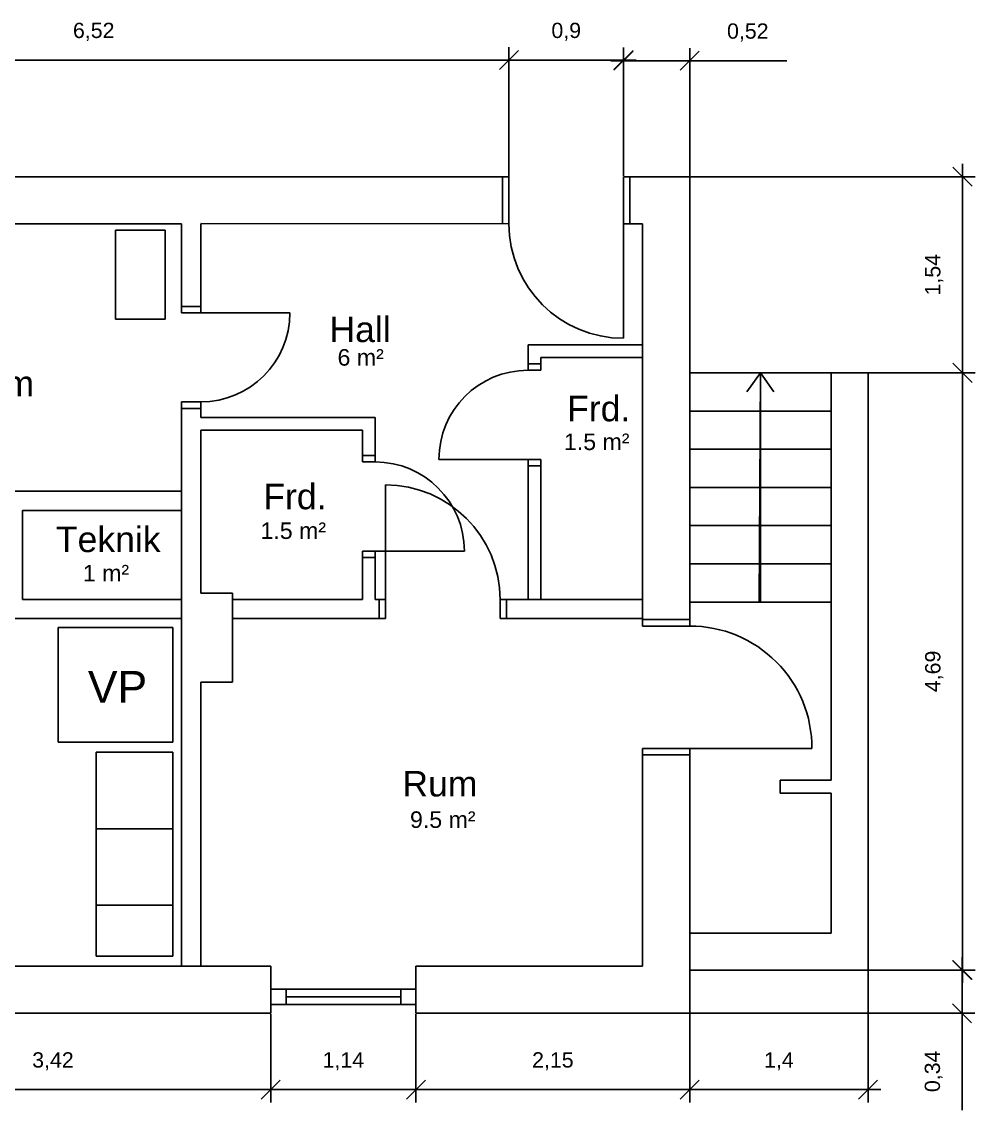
# Model space of a CAD drawing. Header units: millimetres. Extents: x -6247 to 53319, y -9113 to 41204.
# Drawn here: x 14973 to 22460, y 3068 to 11616 of the extents above; entities that cross this region are included whole.
import ezdxf

# ---------------------------------------------------------------- set-up
doc = ezdxf.new("R2010")
doc.units = ezdxf.units.MM
doc.styles.get("Standard").update_dxf_attribs({"font": 'Arial.ttf', "height": 120})
doc.dimstyles.new('ISO-25', dxfattribs={"dimscale": 10, "dimtxt": 2.5, "dimasz": 15, "dimexe": 10, "dimexo": 0.625, "dimgap": 15, "dimtad": 1, "dimlfac": 0.001, "dimtxsty": 'Standard', "dimblk": 'OBLIQUE', "dimblk1": 'OBLIQUE', "dimblk2": 'OBLIQUE', "dimcen": 20, "dimdle": 10, "dimadec": 0, "dimazin": 0, "dimtfac": 1, "dimtmove": 0, "dimatfit": 3, "dimldrblk": 'OPEN90', "dimfxl": 1, "dimarcsym": 0})

# ---------------------------------------------------------------- blocks, each defined once
blk = doc.blocks.new('_Oblique')
at = {"color": 0, "linetype": 'ByBlock', "lineweight": -2}
blk.add_line((-0.5, -0.5), (0.5, 0.5), dxfattribs=at)
blk = doc.blocks.new('*D66')
at = {"color": 0, "lineweight": -2, "transparency": 16777216}
for p, q in [((13508.2, 3823.2), (13508.2, 3130.2)), ((16928.2, 3823.2), (16928.2, 3130.2)), ((13408.2, 3230.2), (17028.2, 3230.2))]:
    blk.add_line(p, q, dxfattribs=at)
at = {"layer": 'Defpoints', "color": 0, "transparency": 16777216}
for p in [(13508.2, 3829.5), (16928.2, 3829.5), (16928.2, 3230.2)]:
    blk.add_point(p, dxfattribs=at)
at = {"color": 0, "lineweight": -2, "transparency": 16777216, "xscale": 150, "yscale": 150, "zscale": 150, "rotation": 180}
blk.add_blockref('_Oblique', (13508.2, 3230.2), dxfattribs=at)
at = {"color": 0, "lineweight": -2, "transparency": 16777216, "xscale": 150, "yscale": 150, "zscale": 150}
blk.add_blockref('_Oblique', (16928.2, 3230.2), dxfattribs=at)
at = {"color": 0, "transparency": 16777216, "insert": (15218.2, 3452.4), "char_height": 120, "attachment_point": 5}
blk.add_mtext('3,42', dxfattribs=at)
blk = doc.blocks.new('_Open90')
at = {"color": 0, "linetype": 'ByBlock', "lineweight": -2}
for p, q in [((0, 0), (-1, 0)), ((-0.5, 0.5), (0, 0)), ((0, 0), (-0.5, -0.5))]:
    blk.add_line(p, q, dxfattribs=at)
blk = doc.blocks.new('*D67')
at = {"color": 0, "lineweight": -2, "transparency": 16777216}
for p, q in [((16928.2, 3823.2), (16928.2, 3130.2)), ((18068.2, 3823.2), (18068.2, 3130.2)), ((16828.2, 3230.2), (18168.2, 3230.2))]:
    blk.add_line(p, q, dxfattribs=at)
at = {"layer": 'Defpoints', "color": 0, "transparency": 16777216}
for p in [(16928.2, 3829.5), (18068.2, 3829.5), (18068.2, 3230.2)]:
    blk.add_point(p, dxfattribs=at)
at = {"color": 0, "lineweight": -2, "transparency": 16777216, "xscale": 150, "yscale": 150, "zscale": 150, "rotation": 180}
blk.add_blockref('_Oblique', (16928.2, 3230.2), dxfattribs=at)
at = {"color": 0, "lineweight": -2, "transparency": 16777216, "xscale": 150, "yscale": 150, "zscale": 150}
blk.add_blockref('_Oblique', (18068.2, 3230.2), dxfattribs=at)
at = {"color": 0, "transparency": 16777216, "insert": (17498.2, 3452.4), "char_height": 120, "attachment_point": 5}
blk.add_mtext('1,14', dxfattribs=at)
blk = doc.blocks.new('*D68')
at = {"color": 0, "lineweight": -2, "transparency": 16777216}
for p, q in [((18068.2, 3823.2), (18068.2, 3130.2)), ((20218.2, 3823.2), (20218.2, 3130.2)), ((17968.2, 3230.2), (20318.2, 3230.2))]:
    blk.add_line(p, q, dxfattribs=at)
at = {"layer": 'Defpoints', "color": 0, "transparency": 16777216}
for p in [(18068.2, 3829.5), (20218.2, 3829.5), (20218.2, 3230.2)]:
    blk.add_point(p, dxfattribs=at)
at = {"color": 0, "lineweight": -2, "transparency": 16777216, "xscale": 150, "yscale": 150, "zscale": 150, "rotation": 180}
blk.add_blockref('_Oblique', (18068.2, 3230.2), dxfattribs=at)
at = {"color": 0, "lineweight": -2, "transparency": 16777216, "xscale": 150, "yscale": 150, "zscale": 150}
blk.add_blockref('_Oblique', (20218.2, 3230.2), dxfattribs=at)
at = {"color": 0, "transparency": 16777216, "insert": (19143.2, 3452.5), "char_height": 120, "attachment_point": 5}
blk.add_mtext('2,15', dxfattribs=at)
blk = doc.blocks.new('*D69')
at = {"color": 0, "lineweight": -2, "transparency": 16777216}
for p, q in [((20218.2, 4163.2), (20218.2, 3130.2)), ((21618.2, 4163.2), (21618.2, 3130.2)), ((20118.2, 3230.2), (21718.2, 3230.2))]:
    blk.add_line(p, q, dxfattribs=at)
at = {"layer": 'Defpoints', "color": 0, "transparency": 16777216}
for p in [(20218.2, 4169.5), (21618.2, 4169.5), (21618.2, 3230.2)]:
    blk.add_point(p, dxfattribs=at)
at = {"color": 0, "lineweight": -2, "transparency": 16777216, "xscale": 150, "yscale": 150, "zscale": 150, "rotation": 180}
blk.add_blockref('_Oblique', (20218.2, 3230.2), dxfattribs=at)
at = {"color": 0, "lineweight": -2, "transparency": 16777216, "xscale": 150, "yscale": 150, "zscale": 150}
blk.add_blockref('_Oblique', (21618.2, 3230.2), dxfattribs=at)
at = {"color": 0, "transparency": 16777216, "insert": (20918.2, 3452.5), "char_height": 120, "attachment_point": 5}
blk.add_mtext('1,4', dxfattribs=at)
blk = doc.blocks.new('*D70')
at = {"color": 0, "lineweight": -2, "transparency": 16777216}
for p, q in [((22356.3, 4269.5), (22356.3, 3829.5)), ((20224.5, 4169.5), (22456.3, 4169.5)), ((20224.5, 3829.5), (22456.3, 3829.5)), ((22356.3, 3829.5), (22356.3, 3068.4))]:
    blk.add_line(p, q, dxfattribs=at)
at = {"layer": 'Defpoints', "color": 0, "transparency": 16777216}
for p in [(20218.2, 4169.5), (20218.2, 3829.5), (22356.3, 3829.5)]:
    blk.add_point(p, dxfattribs=at)
at = {"color": 0, "lineweight": -2, "transparency": 16777216, "xscale": 150, "yscale": 150, "zscale": 150}
for p, rotation in [((22356.3, 4169.5), 90), ((22356.3, 3829.5), 270)]:
    blk.add_blockref('_Oblique', p, dxfattribs=dict(at, rotation=rotation))
at = {"color": 0, "transparency": 16777216, "insert": (22134, 3373.9), "char_height": 120, "attachment_point": 5, "rotation": 90}
blk.add_mtext('0,34', dxfattribs=at)
blk = doc.blocks.new('*D71')
at = {"color": 0, "lineweight": -2, "transparency": 16777216}
for p, q in [((22359.5, 4069.5), (22359.5, 8959.5)), ((21624.5, 8859.5), (22459.5, 8859.5)), ((21624.5, 4169.5), (22459.5, 4169.5))]:
    blk.add_line(p, q, dxfattribs=at)
at = {"layer": 'Defpoints', "color": 0, "transparency": 16777216}
for p in [(21618.2, 8859.5), (22359.5, 8859.5), (21618.2, 4169.5)]:
    blk.add_point(p, dxfattribs=at)
at = {"color": 0, "lineweight": -2, "transparency": 16777216, "xscale": 150, "yscale": 150, "zscale": 150}
for p, rotation in [((22359.5, 8859.5), 90), ((22359.5, 4169.5), 270)]:
    blk.add_blockref('_Oblique', p, dxfattribs=dict(at, rotation=rotation))
at = {"color": 0, "transparency": 16777216, "insert": (22137.3, 6514.5), "char_height": 120, "attachment_point": 5, "rotation": 90}
blk.add_mtext('4,69', dxfattribs=at)
blk = doc.blocks.new('*D72')
at = {"color": 0, "lineweight": -2, "transparency": 16777216}
for p, q in [((22359.5, 10499.5), (22359.5, 8759.5)), ((20224.5, 10399.5), (22459.5, 10399.5)), ((20224.5, 8859.5), (22459.5, 8859.5))]:
    blk.add_line(p, q, dxfattribs=at)
at = {"layer": 'Defpoints', "color": 0, "transparency": 16777216}
for p in [(20218.2, 10399.5), (20218.2, 8859.5), (22359.5, 8859.5)]:
    blk.add_point(p, dxfattribs=at)
at = {"color": 0, "lineweight": -2, "transparency": 16777216, "xscale": 150, "yscale": 150, "zscale": 150}
for p, rotation in [((22359.5, 10399.5), 90), ((22359.5, 8859.5), 270)]:
    blk.add_blockref('_Oblique', p, dxfattribs=dict(at, rotation=rotation))
at = {"color": 0, "transparency": 16777216, "insert": (22137.3, 9629.5), "char_height": 120, "attachment_point": 5, "rotation": 90}
blk.add_mtext('1,54', dxfattribs=at)
blk = doc.blocks.new('*D79')
at = {"color": 0, "lineweight": -2, "transparency": 16777216}
for p, q in [((12278.2, 10035.7), (12278.1, 11414.8)), ((18798.2, 10036.5), (18798.1, 11415.6)), ((12178.1, 11314.7), (18898.1, 11315.6))]:
    blk.add_line(p, q, dxfattribs=at)
at = {"layer": 'Defpoints', "color": 0, "transparency": 16777216}
for p in [(18798.1, 11315.6), (12278.2, 10029.5), (18798.2, 10030.3)]:
    blk.add_point(p, dxfattribs=at)
at = {"color": 0, "lineweight": -2, "transparency": 16777216, "xscale": 150, "yscale": 150, "zscale": 150}
for p, rotation in [((12278.1, 11314.8), 180.0073506748635), ((18798.1, 11315.6), 0.007350674863544075)]:
    blk.add_blockref('_Oblique', p, dxfattribs=dict(at, rotation=rotation))
at = {"color": 0, "transparency": 16777216, "insert": (15538.1, 11537.5), "char_height": 120, "attachment_point": 5, "rotation": 0.00735}
blk.add_mtext('6,52', dxfattribs=at)
blk = doc.blocks.new('*D80')
at = {"color": 0, "lineweight": -2, "transparency": 16777216}
for p, q in [((18798.2, 10405.7), (18798.2, 11415.3)), ((19698.2, 10405.7), (19698.2, 11415.3)), ((18698.2, 11315.3), (19798.2, 11315.3))]:
    blk.add_line(p, q, dxfattribs=at)
at = {"layer": 'Defpoints', "color": 0, "transparency": 16777216}
for p in [(19698.2, 11315.3), (18798.2, 10399.5), (19698.2, 10399.5)]:
    blk.add_point(p, dxfattribs=at)
at = {"color": 0, "lineweight": -2, "transparency": 16777216, "xscale": 150, "yscale": 150, "zscale": 150, "rotation": 180}
blk.add_blockref('_Oblique', (18798.2, 11315.3), dxfattribs=at)
at = {"color": 0, "lineweight": -2, "transparency": 16777216, "xscale": 150, "yscale": 150, "zscale": 150}
blk.add_blockref('_Oblique', (19698.2, 11315.3), dxfattribs=at)
at = {"color": 0, "transparency": 16777216, "insert": (19248.2, 11537.5), "char_height": 120, "attachment_point": 5}
blk.add_mtext('0,9', dxfattribs=at)
blk = doc.blocks.new('*D81')
at = {"color": 0, "lineweight": -2, "transparency": 16777216}
for p, q in [((19698.2, 10405.7), (19698.2, 11410.1)), ((20218.2, 10405.7), (20218.2, 11410.1)), ((19598.2, 11310.1), (20218.2, 11310.1)), ((20218.2, 11310.1), (20979.3, 11310.1))]:
    blk.add_line(p, q, dxfattribs=at)
at = {"layer": 'Defpoints', "color": 0, "transparency": 16777216}
for p in [(20218.2, 11310.1), (19698.2, 10399.5), (20218.2, 10399.5)]:
    blk.add_point(p, dxfattribs=at)
at = {"color": 0, "lineweight": -2, "transparency": 16777216, "xscale": 150, "yscale": 150, "zscale": 150, "rotation": 180}
blk.add_blockref('_Oblique', (19698.2, 11310.1), dxfattribs=at)
at = {"color": 0, "lineweight": -2, "transparency": 16777216, "xscale": 150, "yscale": 150, "zscale": 150}
blk.add_blockref('_Oblique', (20218.2, 11310.1), dxfattribs=at)
at = {"color": 0, "transparency": 16777216, "insert": (20673.8, 11532.4), "char_height": 120, "attachment_point": 5}
blk.add_mtext('0,52', dxfattribs=at)

msp = doc.modelspace()

# ---------------------------------------------------------------- linework, layer by layer
for p, q in [((18748.249, 10030.327), (18748.249, 10399.458)), ((18798.249, 10399.458), (18798.249, 10030.295)), ((19698.249, 10399.458), (19698.249, 10030.295)), ((19748.249, 10030.295), (19748.249, 10399.458)), ((16228.249, 10030.295), (12278.249, 10029.458)), ((16228.249, 9330.295), (16228.249, 10030.295)), ((16378.249, 10031.856), (18798.249, 10030.295)), ((16378.249, 10030.295), (16378.249, 9330.295)), ((19698.249, 10030.295), (19848.249, 10030.295)), ((19698.249, 10030.295), (19698.249, 9130.295)), ((19848.249, 7829.458), (19848.249, 10030.295)), ((16098.249, 9980.295), (15708.249, 9980.295)), ((15708.249, 9980.295), (15708.249, 9280.295)), ((16098.249, 9280.295), (16098.249, 9980.295)), ((19848.249, 9429.458), (19848.249, 9489.458)), ((16228.249, 9380.295), (16378.249, 9380.295)), ((16228.249, 9330.295), (16228.249, 9330.295)), ((16228.249, 9330.295), (16378.249, 9330.295)), ((16378.249, 9330.295), (17078.249, 9330.295)), ((15708.249, 9280.295), (16098.249, 9280.295)), ((19048.249, 9079.458), (18948.249, 9079.458)), ((18948.249, 9079.458), (18948.249, 8879.458)), ((19048.249, 9079.458), (19848.249, 9079.458)), ((19048.249, 8979.458), (19848.249, 8979.458)), ((19048.249, 8979.458), (19048.249, 8879.458)), ((19048.249, 8929.458), (18948.249, 8929.458)), ((19048.249, 8879.458), (18948.249, 8879.458)), ((21328.249, 8859.458), (20218.249, 8859.458)), ((20218.249, 7829.458), (20218.249, 8859.458)), ((20218.249, 8859.458), (20773.249, 8859.458)), ((21618.249, 8859.458), (21328.249, 8859.458)), ((21328.249, 8859.458), (21328.249, 6971.013)), ((21328.249, 8859.458), (21328.249, 8559.458)), ((21618.249, 6971.013), (21618.249, 8859.458)), ((16228.249, 8530.295), (16228.249, 8630.295)), ((16228.249, 8630.295), (16378.249, 8630.295)), ((16378.249, 8580.295), (16228.249, 8580.295)), ((16378.249, 8630.295), (16378.249, 8530.295)), ((21328.249, 8559.458), (20218.249, 8559.458)), ((21328.249, 8559.458), (21328.249, 8259.458)), ((16228.249, 4199.458), (16228.249, 8530.295)), ((16378.249, 8530.295), (16378.249, 8509.458)), ((17598.249, 8509.458), (16378.249, 8509.458)), ((17748.249, 8509.458), (17598.249, 8509.458)), ((17748.249, 8159.458), (17748.249, 8509.458)), ((16378.249, 7129.458), (16378.249, 8409.458)), ((16378.249, 8409.458), (17648.249, 8409.458)), ((17648.249, 8409.458), (17648.249, 8159.458)), ((17648.249, 8209.458), (17748.249, 8209.458)), ((21328.249, 8259.458), (20218.249, 8259.458)), ((21328.249, 8259.458), (21328.249, 7959.458)), ((17648.249, 8159.458), (17748.249, 8159.458)), ((18948.249, 8179.458), (18248.249, 8179.458)), ((18948.249, 8179.458), (18948.249, 7079.458)), ((18948.249, 8179.458), (19048.249, 8178.569)), ((19048.249, 8128.569), (18948.249, 8128.569)), ((19048.249, 7079.458), (19048.249, 8178.569)), ((17828.249, 7079.458), (17828.249, 7979.458)), ((21328.249, 7959.458), (20218.249, 7959.458)), ((21328.249, 7959.458), (21328.249, 7659.458)), ((16228.249, 7929.458), (14828.249, 7929.458)), ((16228.249, 7779.458), (16228.249, 7929.458)), ((14978.249, 7079.458), (14978.249, 7779.458)), ((14978.249, 7779.458), (16228.249, 7779.458)), ((16228.249, 7079.458), (16228.249, 7779.458)), ((19848.249, 7229.458), (19848.249, 7829.458)), ((19848.249, 7229.458), (19848.249, 7829.458)), ((19848.249, 7829.458), (19848.249, 7769.458)), ((21328.249, 7659.458), (20218.249, 7659.458)), ((21328.249, 7659.458), (21328.249, 7359.458)), ((17648.249, 7079.458), (17648.249, 7459.458)), ((17648.249, 7459.458), (17748.249, 7459.458)), ((17748.249, 7459.458), (17748.249, 7079.458)), ((17748.249, 7459.458), (18448.249, 7459.458)), ((17648.249, 7409.458), (17748.249, 7409.458)), ((21328.249, 7359.458), (20218.249, 7359.458)), ((21328.249, 7359.458), (21328.249, 7059.458)), ((19848.249, 7229.458), (19848.249, 7079.458)), ((16628.249, 7129.458), (16378.249, 7129.458)), ((16628.249, 7079.458), (16628.249, 7129.458)), ((16228.249, 7079.458), (14978.249, 7079.458)), ((17648.249, 7079.458), (16628.249, 7079.458)), ((16628.249, 6929.458), (16628.249, 7079.458)), ((17828.249, 7079.458), (17748.249, 7079.458)), ((17778.249, 6929.458), (17778.249, 7079.458)), ((17828.249, 7079.458), (17828.249, 6929.458)), ((19848.249, 7079.458), (18728.249, 7079.458)), ((18728.249, 7079.458), (18728.249, 6929.458)), ((18778.249, 6929.458), (18778.249, 7079.458)), ((19048.249, 7079.458), (18948.249, 7079.458)), ((19848.249, 7079.458), (19048.249, 7079.458)), ((19848.249, 6871.013), (19848.249, 7079.458)), ((21328.249, 7059.458), (20218.249, 7059.458)), ((20218.249, 7059.458), (20773.249, 7059.458)), ((14828.249, 6929.458), (16228.249, 6929.458)), ((16628.249, 6929.458), (16628.249, 6429.458)), ((17828.249, 6929.458), (16628.249, 6929.458)), ((18728.249, 6929.458), (19848.249, 6929.458)), ((20218.249, 6871.013), (20218.249, 6971.013)), ((21328.249, 6971.013), (21328.249, 5659.458)), ((21618.249, 6971.013), (21618.249, 5659.458)), ((16158.249, 6859.458), (15258.249, 6859.458)), ((15258.249, 6859.458), (15258.249, 5959.458)), ((16158.249, 5959.458), (16158.249, 6859.458)), ((20218.249, 6921.013), (19848.249, 6921.013)), ((19848.249, 6921.013), (19848.249, 6871.013)), ((20218.249, 6871.013), (19848.249, 6871.013)), ((20218.249, 6871.013), (20218.249, 6921.013)), ((16628.249, 6429.458), (16378.249, 6429.458)), ((16378.249, 6429.458), (16378.249, 4199.458)), ((15258.249, 5959.458), (16158.249, 5959.458)), ((19848.249, 4199.458), (19848.249, 5909.458)), ((20218.249, 5909.458), (19848.249, 5909.458)), ((19848.249, 5859.458), (19848.249, 5909.458)), ((21177.532, 5909.458), (20218.249, 5909.458)), ((20218.249, 5909.458), (20218.249, 5859.458)), ((16158.249, 5879.458), (15558.249, 5879.458)), ((15558.249, 5879.458), (15558.249, 5279.458)), ((16158.249, 5279.458), (16158.249, 5879.458)), ((20218.249, 5859.458), (19848.249, 5859.458)), ((20928.249, 5559.458), (20928.249, 5659.458)), ((20928.249, 5659.458), (21328.249, 5659.458)), ((21618.249, 5659.458), (21618.249, 4169.458)), ((21328.249, 5559.458), (20928.249, 5559.458)), ((21328.249, 5559.458), (21328.249, 4459.458)), ((15558.249, 5279.458), (16158.249, 5279.458)), ((15558.249, 5279.458), (15558.249, 4679.458)), ((16158.249, 4679.458), (16158.249, 5279.458)), ((15558.249, 4679.458), (16158.249, 4679.458)), ((15558.249, 4679.458), (15558.249, 4279.458)), ((16158.249, 4279.458), (16158.249, 4679.458)), ((21328.249, 4459.458), (20218.249, 4459.458)), ((20218.249, 4459.458), (20218.249, 4169.458)), ((15558.249, 4279.458), (16158.249, 4279.458)), ((13508.249, 4199.458), (16928.249, 4199.458)), ((14988.249, 4199.458), (15048.249, 4199.458)), ((16378.249, 4199.458), (16228.249, 4199.458)), ((16928.249, 4199.458), (16928.249, 3829.458)), ((18068.249, 4199.458), (18578.249, 4199.458)), ((18068.249, 3829.458), (18068.249, 4199.458)), ((18068.249, 4199.458), (18128.249, 4199.458)), ((18578.249, 4199.458), (18728.249, 4199.458)), ((18728.249, 4199.458), (19848.249, 4199.458)), ((20218.249, 4169.458), (21618.249, 4169.458)), ((17048.249, 4019.458), (16928.249, 4019.458)), ((17048.249, 3899.458), (17048.249, 4019.458)), ((17948.249, 4019.458), (17048.249, 4019.458)), ((17948.249, 3899.458), (17948.249, 4019.458)), ((17948.249, 4019.458), (18068.249, 4019.458)), ((17948.249, 3959.458), (17048.249, 3959.458)), ((16928.249, 3899.458), (17048.249, 3899.458)), ((17948.249, 3899.458), (17048.249, 3899.458)), ((18068.249, 3899.458), (17948.249, 3899.458))]:
    msp.add_line(p, q)
for points in [[(6938.249, 9699.458), (6938.249, 10399.458), (15028.249, 10399.458)], [(15028.249, 10399.458), (18798.249, 10399.458)], [(19698.249, 10399.458), (20218.249, 10399.458), (20218.249, 8859.458)], [(20218.249, 7829.458), (20218.249, 6871.013)], [(20218.249, 5909.458), (20218.249, 3829.458), (18068.249, 3829.458)], [(16928.249, 3829.458), (13508.249, 3829.458)]]:
    msp.add_lwpolyline(points)
for centre, radius, start, end in [((19698.249, 10030.295), 900, 180, 270), ((16378.249, 9330.295), 700, 270, 0), ((18948.249, 8179.458), 700, 90, 180), ((17748.249, 7459.458), 700, 0, 90), ((17828.249, 7079.458), 900, 0, 90), ((20219.046, 5912.522), 958.491, 359.8168603, 90.04766)]:
    msp.add_arc(centre, radius, start, end)

# ---------------------------------------------------------------- texts
for s, height, p in [('Hall', 200, (17388.731, 9100.674)), ('6 m²', 130, (17452.555, 8915.722)), ('Badrum', 200, (14091.588, 8675.513)), ('Frd.', 200, (19255.229, 8478.728)), ('1.5 m²', 130, (19230.321, 8252.796)), ('Frd.', 200, (16869.406, 7788.097)), ('Teknik', 200, (15240.731, 7451.767)), ('1.5 m²', 130, (16847.612, 7554.673)), ('1 m²', 130, (15452.798, 7221.221)), ('VP', 250, (15492.047, 6268.232)), ('Rum', 200, (17961.474, 5532.554)), ('9.5 m²', 130, (18021.49, 5285.516))]:
    msp.add_text(s, height=height).set_placement(p)

# ---------------------------------------------------------------- dimensions: what is measured, and where the dimension line sits
for p1, p2, distance, picture, middle in [((12278.249, 10029.458), (18798.249, 10030.295), 1285.304, '*D79', (15538.055, 11537.459)), ((13508.249, 3829.458), (16928.249, 3829.458), -599.288, '*D66', (15218.249, 3452.449))]:
    dim = msp.add_aligned_dim(p1=p1, p2=p2, distance=distance, dimstyle='ISO-25')
    dim.commit()
    dim.dimension.update_dxf_attribs({"geometry": picture, "text_midpoint": middle})
for base, p1, p2, picture, middle in [((19698.249, 11315.256), (18798.249, 10399.458), (19698.249, 10399.458), '*D80', (19248.249, 11537.534)), ((20218.249, 11310.15), (19698.249, 10399.458), (20218.249, 10399.458), '*D81', (20673.774, 11532.428)), ((21618.249, 3230.203), (20218.249, 4169.458), (21618.249, 4169.458), '*D69', (20918.249, 3452.481)), ((18068.249, 3230.171), (16928.249, 3829.458), (18068.249, 3829.458), '*D67', (17498.249, 3452.449)), ((20218.249, 3230.203), (18068.249, 3829.458), (20218.249, 3829.458), '*D68', (19143.249, 3452.481))]:
    dim = msp.add_linear_dim(base=base, p1=p1, p2=p2, dimstyle='ISO-25')
    dim.commit()
    dim.dimension.update_dxf_attribs({"geometry": picture, "text_midpoint": middle})
for base, p1, p2, picture, middle in [((22359.536, 8859.458), (20218.249, 10399.458), (20218.249, 8859.458), '*D72', (22137.258, 9629.458)), ((22359.536, 8859.458), (21618.249, 4169.458), (21618.249, 8859.458), '*D71', (22137.258, 6514.458)), ((22356.314, 3829.458), (20218.249, 4169.458), (20218.249, 3829.458), '*D70', (22134.035, 3373.933))]:
    dim = msp.add_linear_dim(base=base, p1=p1, p2=p2, angle=90, dimstyle='ISO-25')
    dim.commit()
    dim.dimension.update_dxf_attribs({"geometry": picture, "text_midpoint": middle})

# ---------------------------------------------------------------- leaders
for points, override in [([(20773.249, 8859.458), (20762.088, 7059.458)], {"dimldrblk": 'Open90'}), ([(20773.249, 8859.458), (20773.249, 7059.458)], {"dimscale": 10, "dimldrblk": 'Open90'})]:
    msp.add_leader(points, dimstyle='ISO-25', override=override)

doc.saveas('drawing.dxf')
